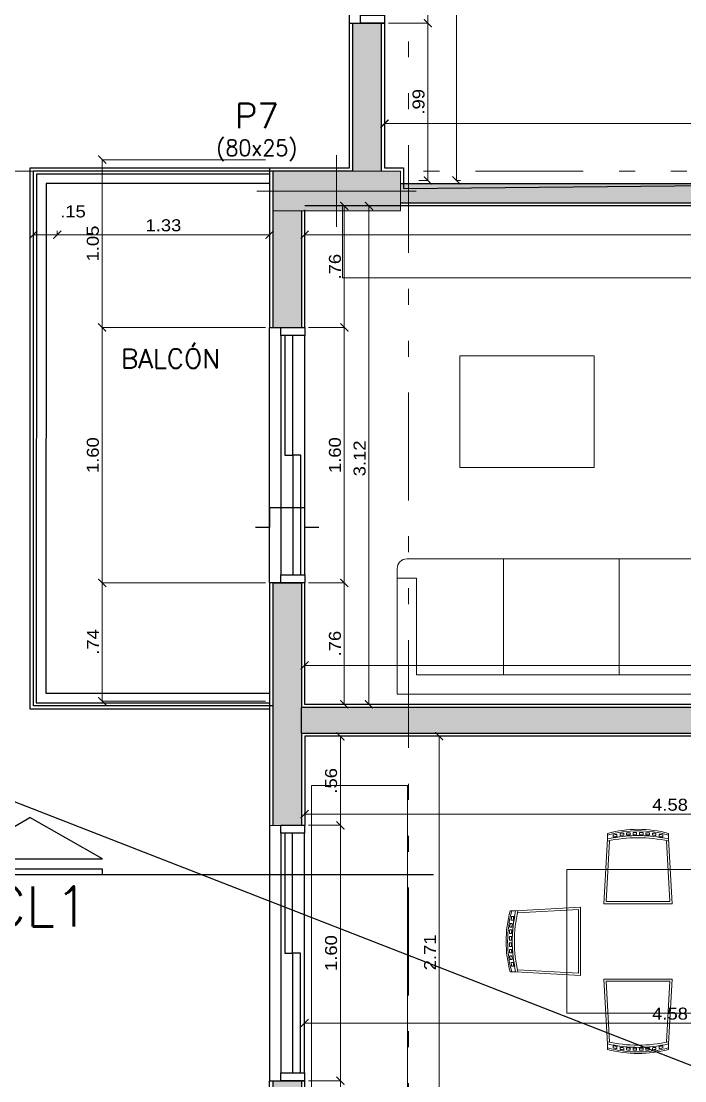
# Model space of a CAD drawing. Header units: metres. Extents: x 219 to 707, y -561 to -17.
# Drawn here: x 339.17 to 343.33, y -179.47 to -172.84 of the extents above; entities that cross this region are included whole.
import ezdxf
from ezdxf.enums import TextEntityAlignment as Align

# ---------------------------------------------------------------- set-up
doc = ezdxf.new("R2010")
doc.units = ezdxf.units.M
doc.linetypes.add('CYPE_RAYAPUNTOPUNTO', pattern=[0.45, 0.225, -0.075, 0, -0.075, 0, -0.075])
for name, color, linetype in [('3', 3, 'Continuous'), ('A-Aberturas', 2, 'Continuous'), ('A-Balcon', 1, 'Continuous'), ('A-Muros', 4, 'Continuous'), ('A-Revoques', 1, 'Continuous'), ('A-Texto', 3, 'Continuous'), ('CORRECCIONES', 1, 'Continuous'), ('Dr Ejes en bloque', 4, 'Continuous'), ('TCOTA', 1, 'Continuous')]:
    doc.layers.add(name, color=color, linetype=linetype)
for name, color, linetype, lineweight in [('A-Equipamiento', 251, 'Continuous', 5), ('COTAS_REPLANTEO', 7, 'CYPE_RAYAPUNTOPUNTO', 0), ('PILAR_DIM', 253, 'Continuous', 0), ('PILAR_EJES', 1, 'Continuous', 0), ('PILAR_HORMIGON', 5, 'Continuous', 20), ('PILAR_REF', 253, 'Continuous', 0)]:
    doc.layers.add(name, color=color, linetype=linetype, lineweight=lineweight)
for name, color, linetype, transparency in [('M1-Muro Común 20', 12, 'Continuous', 0.5), ('M3- Muro Hueco 15', 113, 'Continuous', 0.7), ('M4-Muro Hueco 22', 42, 'Continuous', 0.5)]:
    doc.layers.add(name, color=color, linetype=linetype, transparency=transparency)
doc.styles.add('1-50', font='arial.ttf', dxfattribs={"width": 1.1, "height": 0.075})
doc.styles.add('CYPETXT', font='romans', dxfattribs={"height": 0.2})
doc.styles.add('T12', font='romans.shx', dxfattribs={"height": 0.12})
doc.styles.add('T25', font='romans.shx', dxfattribs={"height": 0.25})
doc.dimstyles.new('1-50', dxfattribs={"dimscale": 0, "dimtxt": 0.075, "dimasz": 0.05, "dimexe": 0, "dimexo": 0.025, "dimgap": 0.02, "dimtad": 1, "dimzin": 4, "dimdsep": 46, "dimtxsty": '1-50', "dimblk": 'ARCHTICK', "dimcen": 0.09, "dimclrd": 256, "dimclre": 8, "dimclrt": 2, "dimadec": 0, "dimazin": 3, "dimtfac": 1, "dimtofl": 0, "dimtmove": 2, "dimatfit": 3, "dimldrblk": 'OPEN90', "dimfxl": 1, "dimtolj": 1, "dimtzin": 0, "dimlwd": 18, "dimlwe": 18, "dimarcsym": 0})

# ---------------------------------------------------------------- blocks, each defined once
blk = doc.blocks.new('A$Cdcc540ea')
for points in [[(-0.15, -0.1), (0, -0.1), (0, -0.15), (-0.15, -0.15), (-0.15, -0.1)], [(-0.15, -1.65), (0, -1.65), (0, -1.7), (-0.15, -1.7), (-0.15, -1.65)]]:
    blk.add_lwpolyline(points)
at = {"color": 1}
blk.add_lwpolyline([(-0.15, -1.65), (0, -1.65), (0, -0.15), (-0.15, -0.15)], close=True, dxfattribs=at)
for points in [[(-0.075, -0.9), (-0.075, -0.15), (-0.125, -0.15), (-0.125, -0.9)], [(-0.025, -1.65), (-0.025, -0.9), (-0.075, -0.9), (-0.075, -1.65)]]:
    blk.add_lwpolyline(points, close=True)
blk = doc.blocks.new('Sillon3c')
for p, q in [((1.65, 0.7), (0.05, 0.7)), ((0.55, 0.7), (0.55, 0.1)), ((1.15, 0.7), (1.15, 0.1)), ((0, 0.65), (0, 0)), ((1.7, 0), (1.7, 0.65)), ((0.1, 0.6), (0, 0.6)), ((0.1, 0.1), (0.1, 0.6)), ((1.6, 0.6), (1.6, 0.1)), ((1.7, 0.6), (1.6, 0.6)), ((1.6, 0.1), (0.1, 0.1)), ((0, 0), (1.7, 0))]:
    blk.add_line(p, q)
for centre, start, end in [((0.05, 0.65), 90, 180), ((1.65, 0.65), 0, 90)]:
    blk.add_arc(centre, 0.05, start, end)
blk = doc.blocks.new('_ArchTick')
at = {"color": 0, "linetype": 'ByBlock', "const_width": 0.15}
blk.add_lwpolyline([(-0.5, -0.5), (0.5, 0.5)], dxfattribs=at)
blk = doc.blocks.new('*D77')
at = {"layer": 'Defpoints', "color": 0, "transparency": 16777216}
for p in [(341.4459, -172.8487), (341.7178, -172.8487), (341.637, -173.8339)]:
    blk.add_point(p, dxfattribs=at)
at = {"layer": 'TCOTA', "color": 8, "lineweight": 18, "transparency": 16777216}
for p, q in [((341.4709, -172.8487), (341.7178, -172.8487)), ((341.662, -173.8339), (341.7178, -173.8339))]:
    blk.add_line(p, q, dxfattribs=at)
at = {"layer": 'TCOTA', "lineweight": 18, "transparency": 16777216}
blk.add_line((341.7178, -173.8339), (341.7178, -172.8487), dxfattribs=at)
at = {"layer": 'TCOTA', "lineweight": 18, "transparency": 16777216, "xscale": 0.05, "yscale": 0.05, "zscale": 0.05}
for p, rotation in [((341.7178, -172.8487), 90), ((341.7178, -173.8339), 270)]:
    blk.add_blockref('_ArchTick', p, dxfattribs=dict(at, rotation=rotation))
at = {"layer": 'TCOTA', "color": 2, "transparency": 16777216, "insert": (341.6595, -173.3413), "char_height": 0.075, "attachment_point": 5, "rotation": 90, "style": '1-50'}
blk.add_mtext('\\A1;.99', dxfattribs=at)
blk = doc.blocks.new('_Open90')
at = {"color": 0, "linetype": 'ByBlock', "lineweight": -2}
for p, q in [((0, 0), (-1, 0)), ((-0.5, 0.5), (0, 0)), ((0, 0), (-0.5, -0.5))]:
    blk.add_line(p, q, dxfattribs=at)
blk = doc.blocks.new('*D78')
at = {"layer": 'Defpoints', "color": 0, "transparency": 16777216}
for p in [(341.4459, -171.2487), (341.4459, -172.8487), (341.7178, -172.8487)]:
    blk.add_point(p, dxfattribs=at)
at = {"layer": 'TCOTA', "color": 8, "lineweight": 18, "transparency": 16777216}
for p, q in [((341.4709, -171.2487), (341.7178, -171.2487)), ((341.4709, -172.8487), (341.7178, -172.8487))]:
    blk.add_line(p, q, dxfattribs=at)
at = {"layer": 'TCOTA', "lineweight": 18, "transparency": 16777216}
blk.add_line((341.7178, -171.2487), (341.7178, -172.8487), dxfattribs=at)
at = {"layer": 'TCOTA', "lineweight": 18, "transparency": 16777216, "xscale": 0.05, "yscale": 0.05, "zscale": 0.05}
for p, rotation in [((341.7178, -171.2487), 90), ((341.7178, -172.8487), 270)]:
    blk.add_blockref('_ArchTick', p, dxfattribs=dict(at, rotation=rotation))
at = {"layer": 'TCOTA', "color": 2, "transparency": 16777216, "insert": (341.6595, -172.0487), "char_height": 0.075, "attachment_point": 5, "rotation": 90, "style": '1-50'}
blk.add_mtext('\\A1;1.60', dxfattribs=at)
blk = doc.blocks.new('*D92')
at = {"layer": 'Defpoints', "color": 0, "transparency": 16777216}
for p in [(346.789, -173.4784), (341.4459, -173.6454), (346.789, -173.6976)]:
    blk.add_point(p, dxfattribs=at)
at = {"layer": 'TCOTA', "color": 8, "lineweight": 18, "transparency": 16777216}
for p, q in [((341.4459, -173.6204), (341.4459, -173.4784)), ((346.789, -173.6726), (346.789, -173.4784))]:
    blk.add_line(p, q, dxfattribs=at)
at = {"layer": 'TCOTA', "lineweight": 18, "transparency": 16777216}
blk.add_line((341.4459, -173.4784), (346.789, -173.4784), dxfattribs=at)
at = {"layer": 'TCOTA', "lineweight": 18, "transparency": 16777216, "xscale": 0.05, "yscale": 0.05, "zscale": 0.05, "rotation": 180}
blk.add_blockref('_ArchTick', (341.4459, -173.4784), dxfattribs=at)
at = {"layer": 'TCOTA', "lineweight": 18, "transparency": 16777216, "xscale": 0.05, "yscale": 0.05, "zscale": 0.05}
blk.add_blockref('_ArchTick', (346.789, -173.4784), dxfattribs=at)
at = {"layer": 'TCOTA', "color": 2, "transparency": 16777216, "insert": (344.1174, -173.4201), "char_height": 0.075, "attachment_point": 5, "style": '1-50'}
blk.add_mtext('\\A1;5.34', dxfattribs=at)
blk = doc.blocks.new('*D95')
at = {"layer": 'Defpoints', "color": 0, "transparency": 16777216}
for p in [(341.897, -170.5237), (341.897, -170.5237), (341.897, -173.8339)]:
    blk.add_point(p, dxfattribs=at)
at = {"layer": 'TCOTA', "color": 8, "lineweight": 18, "transparency": 16777216}
for p, q in [((341.922, -170.5237), (341.897, -170.5237)), ((341.922, -173.8339), (341.897, -173.8339))]:
    blk.add_line(p, q, dxfattribs=at)
at = {"layer": 'TCOTA', "lineweight": 18, "transparency": 16777216}
blk.add_line((341.897, -173.8339), (341.897, -170.5237), dxfattribs=at)
at = {"layer": 'TCOTA', "lineweight": 18, "transparency": 16777216, "xscale": 0.05, "yscale": 0.05, "zscale": 0.05}
for p, rotation in [((341.897, -170.5237), 90), ((341.897, -173.8339), 270)]:
    blk.add_blockref('_ArchTick', p, dxfattribs=dict(at, rotation=rotation))
at = {"layer": 'TCOTA', "color": 2, "transparency": 16777216, "insert": (341.8387, -172.1788), "char_height": 0.075, "attachment_point": 5, "rotation": 90, "style": '1-50'}
blk.add_mtext('\\A1;3.31', dxfattribs=at)
blk = doc.blocks.new('*D107')
at = {"layer": 'Defpoints', "color": 0, "transparency": 16777216}
for p in [(340.9456, -176.3545), (341.1939, -176.3545), (341.1048, -177.1151)]:
    blk.add_point(p, dxfattribs=at)
at = {"layer": 'TCOTA', "color": 8, "lineweight": 18, "transparency": 16777216}
for p, q in [((340.9706, -176.3545), (341.1939, -176.3545)), ((341.1298, -177.1151), (341.1939, -177.1151))]:
    blk.add_line(p, q, dxfattribs=at)
at = {"layer": 'TCOTA', "lineweight": 18, "transparency": 16777216}
blk.add_line((341.1939, -177.1151), (341.1939, -176.3545), dxfattribs=at)
at = {"layer": 'TCOTA', "lineweight": 18, "transparency": 16777216, "xscale": 0.05, "yscale": 0.05, "zscale": 0.05}
for p, rotation in [((341.1939, -176.3545), 90), ((341.1939, -177.1151), 270)]:
    blk.add_blockref('_ArchTick', p, dxfattribs=dict(at, rotation=rotation))
at = {"layer": 'TCOTA', "color": 2, "transparency": 16777216, "insert": (341.1356, -176.7348), "char_height": 0.075, "attachment_point": 5, "rotation": 90, "style": '1-50'}
blk.add_mtext('\\A1;.76', dxfattribs=at)
blk = doc.blocks.new('*D108')
at = {"layer": 'Defpoints', "color": 0, "transparency": 16777216}
for p in [(340.9456, -174.7545), (340.9456, -176.3545), (341.1939, -176.3545)]:
    blk.add_point(p, dxfattribs=at)
at = {"layer": 'TCOTA', "color": 8, "lineweight": 18, "transparency": 16777216}
for p, q in [((340.9706, -174.7545), (341.1939, -174.7545)), ((340.9706, -176.3545), (341.1939, -176.3545))]:
    blk.add_line(p, q, dxfattribs=at)
at = {"layer": 'TCOTA', "lineweight": 18, "transparency": 16777216}
blk.add_line((341.1939, -174.7545), (341.1939, -176.3545), dxfattribs=at)
at = {"layer": 'TCOTA', "lineweight": 18, "transparency": 16777216, "xscale": 0.05, "yscale": 0.05, "zscale": 0.05}
for p, rotation in [((341.1939, -174.7545), 90), ((341.1939, -176.3545), 270)]:
    blk.add_blockref('_ArchTick', p, dxfattribs=dict(at, rotation=rotation))
at = {"layer": 'TCOTA', "color": 2, "transparency": 16777216, "insert": (341.1356, -175.5545), "char_height": 0.075, "attachment_point": 5, "rotation": 90, "style": '1-50'}
blk.add_mtext('\\A1;1.60', dxfattribs=at)
blk = doc.blocks.new('*D109')
at = {"layer": 'Defpoints', "color": 0, "transparency": 16777216}
for p in [(340.9456, -173.9939), (340.9456, -174.7545), (341.1939, -174.7545)]:
    blk.add_point(p, dxfattribs=at)
at = {"layer": 'TCOTA', "color": 8, "lineweight": 18, "transparency": 16777216}
for p, q in [((340.9706, -173.9939), (341.1939, -173.9939)), ((340.9706, -174.7545), (341.1939, -174.7545))]:
    blk.add_line(p, q, dxfattribs=at)
at = {"layer": 'TCOTA', "lineweight": 18, "transparency": 16777216}
blk.add_line((341.1939, -173.9939), (341.1939, -174.7545), dxfattribs=at)
at = {"layer": 'TCOTA', "lineweight": 18, "transparency": 16777216, "xscale": 0.05, "yscale": 0.05, "zscale": 0.05}
for p, rotation in [((341.1939, -173.9939), 90), ((341.1939, -174.7545), 270)]:
    blk.add_blockref('_ArchTick', p, dxfattribs=dict(at, rotation=rotation))
at = {"layer": 'TCOTA', "color": 2, "transparency": 16777216, "insert": (341.1356, -174.3742), "char_height": 0.075, "attachment_point": 5, "rotation": 90, "style": '1-50'}
blk.add_mtext('\\A1;.76', dxfattribs=at)
blk = doc.blocks.new('*D110')
at = {"layer": 'Defpoints', "color": 0, "transparency": 16777216}
for p in [(346.899, -173.7741), (340.9456, -173.9939), (346.899, -174.1737)]:
    blk.add_point(p, dxfattribs=at)
at = {"layer": 'TCOTA', "color": 8, "lineweight": 18, "transparency": 16777216}
for p, q in [((346.899, -173.7991), (346.899, -174.1737)), ((340.9456, -174.0189), (340.9456, -174.1737))]:
    blk.add_line(p, q, dxfattribs=at)
at = {"layer": 'TCOTA', "lineweight": 18, "transparency": 16777216}
blk.add_line((340.9456, -174.1737), (346.899, -174.1737), dxfattribs=at)
at = {"layer": 'TCOTA', "lineweight": 18, "transparency": 16777216, "xscale": 0.05, "yscale": 0.05, "zscale": 0.05, "rotation": 180}
blk.add_blockref('_ArchTick', (340.9456, -174.1737), dxfattribs=at)
at = {"layer": 'TCOTA', "lineweight": 18, "transparency": 16777216, "xscale": 0.05, "yscale": 0.05, "zscale": 0.05}
blk.add_blockref('_ArchTick', (346.899, -174.1737), dxfattribs=at)
at = {"layer": 'TCOTA', "color": 2, "transparency": 16777216, "insert": (343.9223, -174.1154), "char_height": 0.075, "attachment_point": 5, "style": '1-50'}
blk.add_mtext('\\A1;5.95', dxfattribs=at)
blk = doc.blocks.new('*D125')
at = {"layer": 'Defpoints', "color": 0, "transparency": 16777216}
for p in [(341.3485, -173.9939), (341.3485, -177.1151), (341.3485, -177.1151)]:
    blk.add_point(p, dxfattribs=at)
at = {"layer": 'TCOTA', "color": 8, "lineweight": 18, "transparency": 16777216}
for p, q in [((341.3235, -173.9939), (341.3485, -173.9939)), ((341.3735, -177.1151), (341.3485, -177.1151))]:
    blk.add_line(p, q, dxfattribs=at)
at = {"layer": 'TCOTA', "lineweight": 18, "transparency": 16777216}
blk.add_line((341.3485, -173.9939), (341.3485, -177.1151), dxfattribs=at)
at = {"layer": 'TCOTA', "lineweight": 18, "transparency": 16777216, "xscale": 0.05, "yscale": 0.05, "zscale": 0.05}
for p, rotation in [((341.3485, -173.9939), 90), ((341.3485, -177.1151), 270)]:
    blk.add_blockref('_ArchTick', p, dxfattribs=dict(at, rotation=rotation))
at = {"layer": 'TCOTA', "color": 2, "transparency": 16777216, "insert": (341.2901, -175.5745), "char_height": 0.075, "attachment_point": 5, "rotation": 90, "style": '1-50'}
blk.add_mtext('\\A1;3.12', dxfattribs=at)
blk = doc.blocks.new('*D126')
at = {"layer": 'Defpoints', "color": 0, "transparency": 16777216}
for p in [(339.3954, -174.1737), (339.3954, -174.1737), (340.7256, -174.1737)]:
    blk.add_point(p, dxfattribs=at)
at = {"layer": 'TCOTA', "color": 8, "lineweight": 18, "transparency": 16777216}
for p, q in [((339.3954, -174.1487), (339.3954, -174.1737)), ((340.7256, -174.1487), (340.7256, -174.1737))]:
    blk.add_line(p, q, dxfattribs=at)
at = {"layer": 'TCOTA', "lineweight": 18, "transparency": 16777216}
blk.add_line((340.7256, -174.1737), (339.3954, -174.1737), dxfattribs=at)
at = {"layer": 'TCOTA', "lineweight": 18, "transparency": 16777216, "xscale": 0.05, "yscale": 0.05, "zscale": 0.05, "rotation": 180}
blk.add_blockref('_ArchTick', (339.3954, -174.1737), dxfattribs=at)
at = {"layer": 'TCOTA', "lineweight": 18, "transparency": 16777216, "xscale": 0.05, "yscale": 0.05, "zscale": 0.05}
blk.add_blockref('_ArchTick', (340.7256, -174.1737), dxfattribs=at)
at = {"layer": 'TCOTA', "color": 2, "transparency": 16777216, "insert": (340.0605, -174.1153), "char_height": 0.075, "attachment_point": 5, "style": '1-50'}
blk.add_mtext('\\A1;1.33', dxfattribs=at)
blk = doc.blocks.new('*D127')
at = {"layer": 'Defpoints', "color": 0, "transparency": 16777216}
for p in [(339.2454, -174.1737), (339.2454, -174.1737), (339.3954, -174.1737)]:
    blk.add_point(p, dxfattribs=at)
at = {"layer": 'TCOTA', "color": 8, "lineweight": 18, "transparency": 16777216}
for p, q in [((339.2454, -174.1487), (339.2454, -174.1737)), ((339.3954, -174.1487), (339.3954, -174.1737))]:
    blk.add_line(p, q, dxfattribs=at)
at = {"layer": 'TCOTA', "lineweight": 18, "transparency": 16777216}
blk.add_line((339.3954, -174.1737), (339.2454, -174.1737), dxfattribs=at)
at = {"layer": 'TCOTA', "lineweight": 18, "transparency": 16777216, "xscale": 0.05, "yscale": 0.05, "zscale": 0.05, "rotation": 180}
blk.add_blockref('_ArchTick', (339.2454, -174.1737), dxfattribs=at)
at = {"layer": 'TCOTA', "lineweight": 18, "transparency": 16777216, "xscale": 0.05, "yscale": 0.05, "zscale": 0.05}
blk.add_blockref('_ArchTick', (339.3954, -174.1737), dxfattribs=at)
at = {"layer": 'TCOTA', "color": 2, "transparency": 16777216, "insert": (339.4936, -174.0288), "char_height": 0.075, "attachment_point": 5, "style": '1-50'}
blk.add_mtext('\\A1;.15', dxfattribs=at)
blk = doc.blocks.new('*D128')
at = {"layer": 'Defpoints', "color": 0, "transparency": 16777216}
for p in [(340.7256, -173.7039), (339.6768, -174.7545), (340.7256, -174.7545)]:
    blk.add_point(p, dxfattribs=at)
at = {"layer": 'TCOTA', "color": 8, "lineweight": 18, "transparency": 16777216}
for p, q in [((340.7006, -173.7039), (339.6768, -173.7039)), ((340.7006, -174.7545), (339.6768, -174.7545))]:
    blk.add_line(p, q, dxfattribs=at)
at = {"layer": 'TCOTA', "lineweight": 18, "transparency": 16777216}
blk.add_line((339.6768, -173.7039), (339.6768, -174.7545), dxfattribs=at)
at = {"layer": 'TCOTA', "lineweight": 18, "transparency": 16777216, "xscale": 0.05, "yscale": 0.05, "zscale": 0.05}
for p, rotation in [((339.6768, -173.7039), 90), ((339.6768, -174.7545), 270)]:
    blk.add_blockref('_ArchTick', p, dxfattribs=dict(at, rotation=rotation))
at = {"layer": 'TCOTA', "color": 2, "transparency": 16777216, "insert": (339.6185, -174.2292), "char_height": 0.075, "attachment_point": 5, "rotation": 90, "style": '1-50'}
blk.add_mtext('\\A1;1.05', dxfattribs=at)
blk = doc.blocks.new('*D129')
at = {"layer": 'Defpoints', "color": 0, "transparency": 16777216}
for p in [(339.6768, -174.7545), (340.7256, -174.7545), (340.7256, -176.3545)]:
    blk.add_point(p, dxfattribs=at)
at = {"layer": 'TCOTA', "color": 8, "lineweight": 18, "transparency": 16777216}
for p, q in [((340.7006, -174.7545), (339.6768, -174.7545)), ((340.7006, -176.3545), (339.6768, -176.3545))]:
    blk.add_line(p, q, dxfattribs=at)
at = {"layer": 'TCOTA', "lineweight": 18, "transparency": 16777216}
blk.add_line((339.6768, -176.3545), (339.6768, -174.7545), dxfattribs=at)
at = {"layer": 'TCOTA', "lineweight": 18, "transparency": 16777216, "xscale": 0.05, "yscale": 0.05, "zscale": 0.05}
for p, rotation in [((339.6768, -174.7545), 90), ((339.6768, -176.3545), 270)]:
    blk.add_blockref('_ArchTick', p, dxfattribs=dict(at, rotation=rotation))
at = {"layer": 'TCOTA', "color": 2, "transparency": 16777216, "insert": (339.6185, -175.5545), "char_height": 0.075, "attachment_point": 5, "rotation": 90, "style": '1-50'}
blk.add_mtext('\\A1;1.60', dxfattribs=at)
blk = doc.blocks.new('*D130')
at = {"layer": 'Defpoints', "color": 0, "transparency": 16777216}
for p in [(340.7256, -176.3545), (339.6768, -177.0951), (340.7256, -177.0951)]:
    blk.add_point(p, dxfattribs=at)
at = {"layer": 'TCOTA', "color": 8, "lineweight": 18, "transparency": 16777216}
for p, q in [((340.7006, -176.3545), (339.6768, -176.3545)), ((340.7006, -177.0951), (339.6768, -177.0951))]:
    blk.add_line(p, q, dxfattribs=at)
at = {"layer": 'TCOTA', "lineweight": 18, "transparency": 16777216}
blk.add_line((339.6768, -176.3545), (339.6768, -177.0951), dxfattribs=at)
at = {"layer": 'TCOTA', "lineweight": 18, "transparency": 16777216, "xscale": 0.05, "yscale": 0.05, "zscale": 0.05}
for p, rotation in [((339.6768, -176.3545), 90), ((339.6768, -177.0951), 270)]:
    blk.add_blockref('_ArchTick', p, dxfattribs=dict(at, rotation=rotation))
at = {"layer": 'TCOTA', "color": 2, "transparency": 16777216, "insert": (339.6193, -176.7248), "char_height": 0.075, "attachment_point": 5, "rotation": 90, "style": '1-50'}
blk.add_mtext('\\A1;.74', dxfattribs=at)
blk = doc.blocks.new('*D131')
at = {"layer": 'Defpoints', "color": 0, "transparency": 16777216}
for p in [(348.895, -176.8717), (340.9456, -177.1151), (348.895, -177.1151)]:
    blk.add_point(p, dxfattribs=at)
at = {"layer": 'TCOTA', "color": 8, "lineweight": 18, "transparency": 16777216}
for p, q in [((340.9456, -177.0901), (340.9456, -176.8717)), ((348.895, -177.0901), (348.895, -176.8717))]:
    blk.add_line(p, q, dxfattribs=at)
at = {"layer": 'TCOTA', "lineweight": 18, "transparency": 16777216}
blk.add_line((340.9456, -176.8717), (348.895, -176.8717), dxfattribs=at)
at = {"layer": 'TCOTA', "lineweight": 18, "transparency": 16777216, "xscale": 0.05, "yscale": 0.05, "zscale": 0.05, "rotation": 180}
blk.add_blockref('_ArchTick', (340.9456, -176.8717), dxfattribs=at)
at = {"layer": 'TCOTA', "lineweight": 18, "transparency": 16777216, "xscale": 0.05, "yscale": 0.05, "zscale": 0.05}
blk.add_blockref('_ArchTick', (348.895, -176.8717), dxfattribs=at)
at = {"layer": 'TCOTA', "color": 2, "transparency": 16777216, "insert": (344.9203, -176.8134), "char_height": 0.075, "attachment_point": 5, "style": '1-50'}
blk.add_mtext('\\A1;7.95', dxfattribs=at)
blk = doc.blocks.new('PLANTA TIPO 1$0$PLQABY')
at = {"layer": 'A-Equipamiento'}
for p, q in [((-0.3447, 0.5109), (-0.3197, 0.0595)), ((0.1304, 0.5109), (-0.3447, 0.5109)), ((0.1145, 0.4959), (-0.3289, 0.4959)), ((-0.3289, 0.4959), (-0.3053, 0.0721)), ((0.1145, 0.4959), (0.091, 0.0721)), ((0.1304, 0.5109), (0.1053, 0.0595)), ((-0.3196, 0.0595), (-0.3196, 0.0323)), ((-0.3196, 0.0323), (-0.3196, 0.0214)), ((-0.2797, 0.0465), (-0.2797, 0.0316)), ((-0.2546, 0.028), (-0.2546, 0.0428)), ((-0.2321, 0.0209), (-0.2321, 0.0355)), ((-0.2071, 0.0189), (-0.2071, 0.0335)), ((-0.1871, 0.0176), (-0.1871, 0.0322)), ((-0.1622, 0.0165), (-0.1622, 0.031)), ((-0.1422, 0.0158), (-0.1422, 0.0303)), ((-0.1172, 0.0154), (-0.1172, 0.0299)), ((-0.0972, 0.0154), (-0.0972, 0.0299)), ((-0.0722, 0.0158), (-0.0722, 0.0303)), ((-0.0522, 0.0165), (-0.0522, 0.031)), ((-0.0272, 0.0176), (-0.0272, 0.0322)), ((-0.0072, 0.0189), (-0.0072, 0.0335)), ((0.0178, 0.0209), (0.0178, 0.0355)), ((0.0402, 0.028), (0.0402, 0.0428)), ((0.0653, 0.0465), (0.0653, 0.0316)), ((0.1053, 0.0587), (0.1053, 0.0323)), ((0.1053, 0.0323), (0.1053, 0.0214))]:
    blk.add_line(p, q, dxfattribs=at)
for centre, radius, start, end in [((-0.1071, 1.012), 0.9611, 257.16891, 269.99391), ((-0.1073, 1.012), 0.9611, 270.00609, 282.83109), ((-0.1071, 1.0061), 0.9702, 257.34292, 269.99414), ((-0.107, 0.8076), 0.8039, 254.66645, 269.9896), ((-0.107, 0.7967), 0.8039, 254.66645, 269.9896), ((-0.1071, 0.9348), 0.8989, 258.9316, 269.99542), ((-0.0647, 1.4355), 1.4056, 261.20168, 262.23477), ((-0.0647, 1.4522), 1.4368, 261.3942, 262.4044), ((-0.1072, 1.4355), 1.4056, 264.90049, 265.92201), ((-0.1072, 1.4522), 1.4368, 265.01151, 266.01071), ((-0.1072, 1.4355), 1.4056, 266.73893, 267.75835), ((-0.1072, 1.4522), 1.4368, 266.80981, 267.80705), ((-0.1072, 1.4355), 1.4056, 268.57401, 269.59238), ((-0.1072, 1.4522), 1.4368, 268.60498, 269.60123), ((-0.1073, 1.0061), 0.9702, 270.00586, 282.65708), ((-0.1072, 0.9348), 0.8989, 270.00458, 281.0684), ((-0.1073, 0.8076), 0.8039, 270.0104, 285.33355), ((-0.1073, 0.7967), 0.8039, 270.0104, 285.33355), ((-0.1072, 1.4355), 1.4056, 270.40762, 271.42599), ((-0.1072, 1.4522), 1.4368, 270.39877, 271.39502), ((-0.1072, 1.4355), 1.4056, 272.24165, 273.26107), ((-0.1072, 1.4522), 1.4368, 272.19295, 273.19019), ((-0.1072, 1.4355), 1.4056, 274.07799, 275.09951), ((-0.1072, 1.4522), 1.4368, 273.98929, 274.98849), ((-0.1497, 1.4355), 1.4056, 277.76523, 278.79832), ((-0.1497, 1.4522), 1.4368, 277.5956, 278.6058)]:
    blk.add_arc(centre, radius, start, end, dxfattribs=at)
blk = doc.blocks.new('*D406')
at = {"layer": 'Defpoints', "color": 0, "transparency": 16777216}
for p in [(340.9453, -177.7715), (345.5248, -177.8028), (345.5248, -177.8224)]:
    blk.add_point(p, dxfattribs=at)
at = {"layer": 'TCOTA', "color": 8, "lineweight": 18, "transparency": 16777216}
for p, q in [((340.9453, -177.7965), (340.9453, -177.8028)), ((345.5248, -177.7974), (345.5248, -177.8028))]:
    blk.add_line(p, q, dxfattribs=at)
at = {"layer": 'TCOTA', "lineweight": 18, "transparency": 16777216}
blk.add_line((340.9453, -177.8028), (345.5248, -177.8028), dxfattribs=at)
at = {"layer": 'TCOTA', "lineweight": 18, "transparency": 16777216, "xscale": 0.05, "yscale": 0.05, "zscale": 0.05, "rotation": 180}
blk.add_blockref('_ArchTick', (340.9453, -177.8028), dxfattribs=at)
at = {"layer": 'TCOTA', "lineweight": 18, "transparency": 16777216, "xscale": 0.05, "yscale": 0.05, "zscale": 0.05}
blk.add_blockref('_ArchTick', (345.5248, -177.8028), dxfattribs=at)
at = {"layer": 'TCOTA', "color": 2, "transparency": 16777216, "insert": (343.2351, -177.7445), "char_height": 0.075, "attachment_point": 5, "style": '1-50'}
blk.add_mtext('\\A1;4.58', dxfattribs=at)
blk = doc.blocks.new('*D410')
at = {"layer": 'Defpoints', "color": 0, "transparency": 16777216}
for p in [(340.9453, -179.4728), (340.9453, -180.0237), (341.1697, -180.0237)]:
    blk.add_point(p, dxfattribs=at)
at = {"layer": 'TCOTA', "color": 8, "lineweight": 18, "transparency": 16777216}
for p, q in [((340.9703, -179.4728), (341.1697, -179.4728)), ((340.9703, -180.0237), (341.1697, -180.0237))]:
    blk.add_line(p, q, dxfattribs=at)
at = {"layer": 'TCOTA', "lineweight": 18, "transparency": 16777216}
blk.add_line((341.1697, -179.4728), (341.1697, -180.0237), dxfattribs=at)
at = {"layer": 'TCOTA', "lineweight": 18, "transparency": 16777216, "xscale": 0.05, "yscale": 0.05, "zscale": 0.05}
for p, rotation in [((341.1697, -179.4728), 90), ((341.1697, -180.0237), 270)]:
    blk.add_blockref('_ArchTick', p, dxfattribs=dict(at, rotation=rotation))
at = {"layer": 'TCOTA', "color": 2, "transparency": 16777216, "insert": (341.1115, -179.7482), "char_height": 0.075, "attachment_point": 5, "rotation": 90, "style": '1-50'}
blk.add_mtext('\\A1;.55', dxfattribs=at)
blk = doc.blocks.new('*D411')
at = {"layer": 'Defpoints', "color": 0, "transparency": 16777216}
for p in [(340.9453, -177.8728), (340.9453, -179.4728), (341.1697, -179.4728)]:
    blk.add_point(p, dxfattribs=at)
at = {"layer": 'TCOTA', "color": 8, "lineweight": 18, "transparency": 16777216}
for p, q in [((340.9703, -177.8728), (341.1697, -177.8728)), ((340.9703, -179.4728), (341.1697, -179.4728))]:
    blk.add_line(p, q, dxfattribs=at)
at = {"layer": 'TCOTA', "lineweight": 18, "transparency": 16777216}
blk.add_line((341.1697, -177.8728), (341.1697, -179.4728), dxfattribs=at)
at = {"layer": 'TCOTA', "lineweight": 18, "transparency": 16777216, "xscale": 0.05, "yscale": 0.05, "zscale": 0.05}
for p, rotation in [((341.1697, -177.8728), 90), ((341.1697, -179.4728), 270)]:
    blk.add_blockref('_ArchTick', p, dxfattribs=dict(at, rotation=rotation))
at = {"layer": 'TCOTA', "color": 2, "transparency": 16777216, "insert": (341.1114, -178.6728), "char_height": 0.075, "attachment_point": 5, "rotation": 90, "style": '1-50'}
blk.add_mtext('\\A1;1.60', dxfattribs=at)
blk = doc.blocks.new('*D412')
at = {"layer": 'Defpoints', "color": 0, "transparency": 16777216}
for p in [(340.9456, -177.3151), (340.9453, -177.8728), (341.1697, -177.8728)]:
    blk.add_point(p, dxfattribs=at)
at = {"layer": 'TCOTA', "color": 8, "lineweight": 18, "transparency": 16777216}
for p, q in [((340.9706, -177.3151), (341.1697, -177.3151)), ((340.9703, -177.8728), (341.1697, -177.8728))]:
    blk.add_line(p, q, dxfattribs=at)
at = {"layer": 'TCOTA', "lineweight": 18, "transparency": 16777216}
blk.add_line((341.1697, -177.3151), (341.1697, -177.8728), dxfattribs=at)
at = {"layer": 'TCOTA', "lineweight": 18, "transparency": 16777216, "xscale": 0.05, "yscale": 0.05, "zscale": 0.05}
for p, rotation in [((341.1697, -177.3151), 90), ((341.1697, -177.8728), 270)]:
    blk.add_blockref('_ArchTick', p, dxfattribs=dict(at, rotation=rotation))
at = {"layer": 'TCOTA', "color": 2, "transparency": 16777216, "insert": (341.1114, -177.594), "char_height": 0.075, "attachment_point": 5, "rotation": 90, "style": '1-50'}
blk.add_mtext('\\A1;.56', dxfattribs=at)
blk = doc.blocks.new('*D413')
at = {"layer": 'Defpoints', "color": 0, "transparency": 16777216}
for p in [(341.7889, -177.314), (341.7889, -177.314), (341.7889, -180.0237)]:
    blk.add_point(p, dxfattribs=at)
at = {"layer": 'TCOTA', "color": 8, "lineweight": 18, "transparency": 16777216}
for p, q in [((341.8139, -177.314), (341.7889, -177.314)), ((341.8139, -180.0237), (341.7889, -180.0237))]:
    blk.add_line(p, q, dxfattribs=at)
at = {"layer": 'TCOTA', "lineweight": 18, "transparency": 16777216}
blk.add_line((341.7889, -180.0237), (341.7889, -177.314), dxfattribs=at)
at = {"layer": 'TCOTA', "lineweight": 18, "transparency": 16777216, "xscale": 0.05, "yscale": 0.05, "zscale": 0.05}
for p, rotation in [((341.7889, -177.314), 90), ((341.7889, -180.0237), 270)]:
    blk.add_blockref('_ArchTick', p, dxfattribs=dict(at, rotation=rotation))
at = {"layer": 'TCOTA', "color": 2, "transparency": 16777216, "insert": (341.7313, -178.6688), "char_height": 0.075, "attachment_point": 5, "rotation": 90, "style": '1-50'}
blk.add_mtext('\\A1;2.71', dxfattribs=at)
blk = doc.blocks.new('*D416')
at = {"layer": 'Defpoints', "color": 0, "transparency": 16777216}
for p in [(340.9453, -179.0675), (345.5248, -179.1109), (345.5248, -179.1225)]:
    blk.add_point(p, dxfattribs=at)
at = {"layer": 'TCOTA', "color": 8, "lineweight": 18, "transparency": 16777216}
for p, q in [((340.9453, -179.0925), (340.9453, -179.1109)), ((345.5248, -179.0975), (345.5248, -179.1109))]:
    blk.add_line(p, q, dxfattribs=at)
at = {"layer": 'TCOTA', "lineweight": 18, "transparency": 16777216}
blk.add_line((340.9453, -179.1109), (345.5248, -179.1109), dxfattribs=at)
at = {"layer": 'TCOTA', "lineweight": 18, "transparency": 16777216, "xscale": 0.05, "yscale": 0.05, "zscale": 0.05, "rotation": 180}
blk.add_blockref('_ArchTick', (340.9453, -179.1109), dxfattribs=at)
at = {"layer": 'TCOTA', "lineweight": 18, "transparency": 16777216, "xscale": 0.05, "yscale": 0.05, "zscale": 0.05}
blk.add_blockref('_ArchTick', (345.5248, -179.1109), dxfattribs=at)
at = {"layer": 'TCOTA', "color": 2, "transparency": 16777216, "insert": (343.2351, -179.0526), "char_height": 0.075, "attachment_point": 5, "style": '1-50'}
blk.add_mtext('\\A1;4.58', dxfattribs=at)
blk = doc.blocks.new('Ejes del pilar')
at = {"layer": 'PILAR_EJES'}
for p, q in [((0, -0.5), (0, 0.5)), ((-0.5, 0), (0.5, 0))]:
    blk.add_line(p, q, dxfattribs=at)
blk = doc.blocks.new('A$Cbfd24b4d')
at = {"transparency": 33554559}
h = blk.add_hatch(color=253, dxfattribs=at)
h.paths.add_polyline_path([(-3.1502, 0.1), (-3.1502, 0), (-3.15, 0), (-2.8002, 0), (-2.8002, 0.1)])
h.paths.add_polyline_path([(-2.4502, 0.1), (-2.7, 0.1), (-2.7, 0), (-2.4502, 0)])
h.paths.add_polyline_path([(-2.8002, 0), (-2.7, 0), (-2.7, 0.1), (-2.8002, 0.1)])
h.paths.add_polyline_path([(-2.7, 0), (-2.8002, 0), (-2.8002, -0.1), (-2.7, -0.1)])
h.paths.add_polyline_path([(-2.4502, -0.1), (-2.4502, 0), (-2.7, 0), (-2.7, -0.1)])
h.paths.add_polyline_path([(-3.1502, -0.1), (-2.8503, -0.1), (-2.85, -0.1), (-2.8002, -0.1), (-2.8002, 0), (-3.15, 0), (-3.1502, 0)])
h.paths.add_polyline_path([(-0.35, 0.1), (-0.35, 0), (0, 0), (0, 0.1)])
h.paths.add_polyline_path([(0, 0), (0.0484, 0), (0.0484, 0.1), (0, 0.1)])
h.paths.add_polyline_path([(0.35, 0.1), (0.0484, 0.1), (0.0484, 0), (0.35, 0)])
h.paths.add_polyline_path([(0.35, -0.1), (0.35, 0), (0.0484, 0), (0.0484, -0.1)])
h.paths.add_polyline_path([(0.0484, 0), (0, 0), (0, -0.1), (0.0484, -0.1)])
h.paths.add_polyline_path([(-0.35, -0.1), (0, -0.1), (0, 0), (-0.35, 0)])
h.paths.add_polyline_path([(6, 0.1), (6, 0), (6.3, 0), (6.3, 0.1)])
h.paths.add_polyline_path([(6.6, 0.1), (6.3, 0.1), (6.3, 0), (6.6, 0)])
h.paths.add_polyline_path([(6.3, -0.05), (6.6, -0.05), (6.6, 0), (6.3, 0)])
h.paths.add_polyline_path([(6, -0.05), (6.3, -0.05), (6.3, 0), (6, 0)])
h.paths.add_polyline_path([(6, -0.2), (6.3, -0.2), (6.3, -0.05), (6, -0.05)])
h.paths.add_polyline_path([(6.6, -0.2), (6.6, -0.05), (6.3, -0.05), (6.3, -0.2)])
h.paths.add_polyline_path([(-17.7003, -3.3492), (-17.7003, -3.4229), (-17.3003, -3.4229), (-17.3003, -3.3492)])
h.paths.add_polyline_path([(-16.9003, -3.3492), (-17.3003, -3.3492), (-17.3003, -3.4229), (-16.9003, -3.4229)])
h.paths.add_polyline_path([(-17.7003, -3.4742), (-17.3003, -3.4742), (-17.3003, -3.4229), (-17.7003, -3.4229)])
h.paths.add_polyline_path([(-17.3003, -3.4742), (-16.9003, -3.4742), (-16.9003, -3.4229), (-17.3003, -3.4229)])
h.paths.add_polyline_path([(-16.9003, -3.5992), (-16.9003, -3.4742), (-17.3003, -3.4742), (-17.3003, -3.5992)])
h.paths.add_polyline_path([(-17.7003, -3.5992), (-17.3003, -3.5992), (-17.3003, -3.4742), (-17.7003, -3.4742)])
at = {"layer": 'PILAR_HORMIGON'}
blk.add_lwpolyline([(-17.7003, -3.5992), (-16.9003, -3.5992), (-16.9003, -3.3492), (-17.7003, -3.3492), (-17.7003, -3.5992)], close=True, dxfattribs=at)
blk.add_lwpolyline([(-17.7003, -3.5992), (-16.9003, -3.5992), (-16.9003, -3.3492), (-17.7003, -3.3492), (-17.7003, -3.5992)], close=True, dxfattribs=at)
at = {"layer": 'PILAR_EJES', "yscale": 0.4500000000000001}
blk.add_blockref('Ejes del pilar', (-17.3003, -3.4742), dxfattribs=at)
blk.add_blockref('Ejes del pilar', (-17.3003, -3.4742), dxfattribs=at)
at = {"layer": 'PILAR_DIM', "lineweight": 0, "style": 'CYPETXT', "width": 0.882521}
blk.add_text('(80x25)', height=0.1, dxfattribs=at).set_placement((-18.0536, -3.2539), (-17.5451, -3.2539), align=Align.FIT)
blk.add_text('(80x25)', height=0.1, dxfattribs=at).set_placement((-18.0536, -3.2539), (-17.5451, -3.2539), align=Align.FIT)
at = {"layer": 'PILAR_REF', "style": 'CYPETXT', "width": 0.99744}
blk.add_text('P7', height=0.15333, dxfattribs=at).set_placement((-17.9378, -3.0797), (-17.661, -3.0797), align=Align.FIT)
blk.add_text('P7', height=0.15333, dxfattribs=at).set_placement((-17.9378, -3.0797), (-17.661, -3.0797), align=Align.FIT)
blk = doc.blocks.new('Flecha2')
for p, q in [((-0.35, -0.2), (0, 0)), ((0.35, -0.2), (0, 0)), ((-0.35, -0.2), (0.35, -0.2)), ((0.35, -0.25), (-0.35, -0.25)), ((-0.35, -0.25), (-0.35, -0.275)), ((0.35, -0.275), (0.35, -0.25)), ((-0.35, -0.275), (0.35, -0.275))]:
    blk.add_line(p, q)
blk = doc.blocks.new('DSADADASDAS')
at = {"layer": 'COTAS_REPLANTEO', "ltscale": 3}
for p, q in [((115.8777, 125.9327, -0.525), (115.8777, 146.4778, -0.525)), ((110.0984, 140.3953, -0.525), (141.6696, 140.3953, -0.525))]:
    blk.add_line(p, q, dxfattribs=at)

msp = doc.modelspace()

# ---------------------------------------------------------------- hatches: boundary and pattern name
at = {"layer": 'M1-Muro Común 20', "transparency": 33554687}
h = msp.add_hatch(color=256, dxfattribs=at)
h.dxf.hatch_style = 1
h.paths.add_polyline_path([(349.1248, -177.2951), (349.1248, -177.1351), (340.9256, -177.1351), (340.9256, -177.2951), (344.7101, -177.2951), (344.8301, -177.2951), (346.9599, -177.2951)])
at = {"layer": 'M3- Muro Hueco 15', "transparency": 33554687}
h = msp.add_hatch(color=256, dxfattribs=at)
h.dxf.hatch_style = 1
h.paths.add_polyline_path([(346.3954, -173.8539), (341.5456, -173.8539), (341.5456, -173.9739), (346.3954, -173.9739)])
at = {"layer": 'M4-Muro Hueco 22', "transparency": 33554687}
h = msp.add_hatch(color=256, dxfattribs=at)
h.dxf.hatch_style = 1
h.paths.add_polyline_path([(341.4259, -172.8487), (341.2959, -172.8487), (341.2459, -172.8487), (341.2459, -173.7753), (341.4259, -173.7753)])
h = msp.add_hatch(color=256, dxfattribs=at)
h.dxf.hatch_style = 1
h.paths.add_polyline_path([(340.9256, -174.0253), (340.7456, -174.0253), (340.7456, -174.7545), (340.9256, -174.7545)])
h = msp.add_hatch(color=256, dxfattribs=at)
h.dxf.hatch_style = 1
h.paths.add_polyline_path([(340.9256, -176.3545), (340.7956, -176.3545), (340.7453, -176.3545), (340.7453, -177.8728), (340.7953, -177.8728), (340.7953, -177.8728), (340.9253, -177.8728), (340.9256, -177.2951), (340.9256, -177.1351)])
h = msp.add_hatch(color=256, dxfattribs=at)
h.dxf.hatch_style = 1
h.paths.add_polyline_path([(340.7453, -179.4728), (340.9253, -179.4728), (340.9253, -180.0641), (340.7453, -180.0641)])

# ---------------------------------------------------------------- linework, layer by layer
at = {"layer": '3'}
msp.add_lwpolyline([(341.0348, -176.0065), (340.9456, -176.0065), (340.9456, -175.8837), (340.7256, -175.8837), (340.7256, -176.0065), (340.6365, -176.0065)], dxfattribs=at)
at = {"layer": 'A-Aberturas', "color": 252}
for p, q in [((341.2259, -172.8487), (341.2259, -171.2487)), ((340.7256, -176.3545), (340.7256, -174.7545))]:
    msp.add_line(p, q, dxfattribs=at)
msp.add_lwpolyline([(340.7253, -177.8728), (340.7253, -179.4728)], dxfattribs=at)
at = {"layer": 'A-Balcon', "transparency": 33554687}
for points in [[(340.7256, -177.1453), (339.2253, -177.1453), (339.2253, -173.754), (340.7256, -173.754)], [(340.7453, -177.1253), (339.2453, -177.1253), (339.2453, -173.774), (340.7456, -173.774)]]:
    msp.add_lwpolyline(points, dxfattribs=at)
at = {"layer": 'A-Balcon'}
for points in [[(340.7256, -173.794), (339.2653, -173.794), (339.2635, -177.1053), (340.7256, -177.1053)], [(340.7256, -173.854), (339.3253, -173.854), (339.3235, -177.0453), (340.7256, -177.0453)]]:
    msp.add_lwpolyline(points, dxfattribs=at)
at = {"layer": 'A-Equipamiento', "transparency": 33554687}
for points in [[(343.4823, -173.9939), (343.4823, -174.4439), (341.1821, -174.4438), (341.1821, -173.9938)], [(342.7599, -174.9327), (342.7599, -175.6327), (341.9177, -175.6327), (341.9177, -174.9327)], [(344.7899, -178.15), (342.588, -178.15), (342.588, -179.05), (344.7899, -179.05)]]:
    msp.add_lwpolyline(points, close=True, dxfattribs=at)
msp.add_lwpolyline([(341.5892, -177.6235), (341.5892, -179.6235), (340.9892, -179.6235), (340.9892, -177.6235), (341.5892, -177.6235)], dxfattribs=at)
at = {"layer": 'A-Muros', "transparency": 33554687}
for p, q in [((341.2459, -172.8487), (341.2459, -173.7753)), ((341.4259, -172.8487), (341.4259, -173.7753)), ((341.2459, -173.7753), (340.7456, -173.7753)), ((340.7456, -173.7753), (340.7456, -174.7545)), ((341.5456, -173.8539), (346.3956, -173.8539)), ((341.5456, -173.9739), (346.3956, -173.9739)), ((340.9256, -174.0253), (340.9256, -174.7545)), ((340.7453, -176.3545), (340.7453, -177.8728)), ((340.9256, -176.3545), (340.9256, -177.1351)), ((349.1248, -177.1351), (340.9256, -177.1351)), ((340.9256, -177.2951), (340.9253, -177.8728)), ((340.9256, -177.2951), (345.5398, -177.2951)), ((340.7453, -179.4728), (340.7453, -180.3641)), ((340.9253, -179.4728), (340.9253, -180.0641))]:
    msp.add_line(p, q, dxfattribs=at)
at = {"layer": 'A-Muros'}
for p, q in [((341.2459, -172.8487), (341.4259, -172.8487)), ((340.7456, -174.7545), (340.9256, -174.7545)), ((340.7453, -176.3545), (340.9256, -176.3545)), ((340.7453, -179.4728), (340.9253, -179.4728))]:
    msp.add_line(p, q, dxfattribs=at)
at = {"layer": 'A-Muros', "transparency": 33554687}
msp.add_lwpolyline([(340.9256, -177.2951), (340.9256, -177.1351)], dxfattribs=at)
at = {"layer": 'A-Revoques', "transparency": 33554687}
for p, q in [((341.2259, -173.7553), (341.2259, -172.8487)), ((341.2259, -172.8487), (341.4459, -172.8487)), ((341.4459, -172.8487), (341.4459, -173.7553)), ((340.7256, -173.7553), (341.2259, -173.7553)), ((341.4459, -173.7553), (341.5656, -173.7553)), ((341.5656, -173.7553), (341.5656, -173.8853)), ((341.5656, -173.8853), (346.3756, -173.8339)), ((346.3956, -173.9939), (340.9456, -173.9939)), ((340.9456, -177.1151), (340.9456, -176.3545)), ((348.895, -177.1151), (340.9456, -177.1151)), ((345.5248, -177.3151), (340.9456, -177.3151)), ((340.9456, -177.3151), (340.9456, -177.8744)), ((340.7253, -177.8728), (340.9253, -177.8729))]:
    msp.add_line(p, q, dxfattribs=at)
for points in [[(340.7256, -173.7553), (340.7256, -174.7545), (340.9456, -174.7545), (340.9456, -174.0253)], [(340.9456, -176.3545), (340.7253, -176.3545), (340.7253, -177.8728)], [(340.7253, -180.3841), (340.7253, -179.4728), (340.9453, -179.4728), (340.9453, -180.0641)]]:
    msp.add_lwpolyline(points, dxfattribs=at)
at = {"layer": 'A-Texto'}
msp.add_line((338.7692, -178.1805), (341.753, -178.1805), dxfattribs=at)
at = {"layer": 'CORRECCIONES', "color": 114, "true_color": 0x139b48}
msp.add_lwpolyline([(346.2176, -180.4876), (336.0442, -176.526), (330.8854, -176.526)], dxfattribs=at)

# ---------------------------------------------------------------- block references
msp.add_blockref('A$Cbfd24b4d', (358.4456, -170.426))
at = {"layer": 'A-Aberturas', "transparency": 33554687}
for p in [(341.4459, -171.1487), (340.9456, -174.6545)]:
    msp.add_blockref('A$Cdcc540ea', p, dxfattribs=at)
at = {"layer": 'A-Aberturas', "transparency": 33554687, "rotation": 180}
msp.add_blockref('A$Cdcc540ea', (340.7953, -179.5728), dxfattribs=at)
at = {"layer": 'A-Equipamiento', "transparency": 33554687}
for name, p, xscale, yscale, zscale in [('Sillon3c', (341.5251, -177.0511), 1.209999999999994, 1.209999999999994, 1.209999999999994), ('PLANTA TIPO 1$0$PLQABY', (343.1312, -179.2956), 0.9, 0.9, 0.9)]:
    msp.add_blockref(name, p, dxfattribs=dict(at, xscale=xscale, yscale=yscale, zscale=zscale))
at = {"layer": 'A-Equipamiento', "transparency": 33554687, "xscale": -0.9, "yscale": 0.9, "zscale": 0.9}
for p, rotation in [((343.1312, -177.9043), 180), ((342.2143, -178.5035), 270)]:
    msp.add_blockref('PLANTA TIPO 1$0$PLQABY', p, dxfattribs=dict(at, rotation=rotation))
at = {"layer": 'A-Texto', "xscale": 1.3, "yscale": 1.3, "zscale": 1.3}
msp.add_blockref('Flecha2', (339.2242, -177.823), dxfattribs=at)
at = {"layer": 'Dr Ejes en bloque'}
msp.add_blockref('DSADADASDAS', (225.7179, -314.1705, 0.525), dxfattribs=at)

# ---------------------------------------------------------------- texts
at = {"layer": 'A-Texto', "transparency": 33554687, "style": 'T12'}
msp.add_text('BALCÓN', height=0.12, dxfattribs=at).set_placement((339.794, -175.0101))
at = {"layer": 'A-Texto', "style": 'T25'}
msp.add_text('CL1', height=0.25, dxfattribs=at).set_placement((338.9736, -178.5054))

# ---------------------------------------------------------------- dimensions: what is measured, and where the dimension line sits
at = {"layer": 'TCOTA'}
for base, p1, p2, picture, middle in [((341.897, -170.5237), (341.897, -173.8339), (341.897, -170.5237), '*D95', (341.8387, -172.1788)), ((341.7178, -172.8487), (341.4459, -171.2487), (341.4459, -172.8487), '*D78', (341.6595, -172.0487)), ((341.7178, -172.8487), (341.637, -173.8339), (341.4459, -172.8487), '*D77', (341.6595, -173.3413)), ((339.6768, -174.7545), (340.7256, -173.7039), (340.7256, -174.7545), '*D128', (339.6185, -174.2292)), ((341.1939, -174.7545), (340.9456, -173.9939), (340.9456, -174.7545), '*D109', (341.1356, -174.3742)), ((339.6768, -174.7545), (340.7256, -176.3545), (340.7256, -174.7545), '*D129', (339.6185, -175.5545)), ((341.1939, -176.3545), (340.9456, -174.7545), (340.9456, -176.3545), '*D108', (341.1356, -175.5545)), ((339.6768, -177.0951), (340.7256, -176.3545), (340.7256, -177.0951), '*D130', (339.6193, -176.7248)), ((341.1939, -176.3545), (341.1048, -177.1151), (340.9456, -176.3545), '*D107', (341.1356, -176.7348)), ((341.1697, -177.8728), (340.9456, -177.3151), (340.9453, -177.8728), '*D412', (341.1114, -177.594)), ((341.7889, -177.314), (341.7889, -180.0237), (341.7889, -177.314), '*D413', (341.7313, -178.6688)), ((341.1697, -179.4728), (340.9453, -177.8728), (340.9453, -179.4728), '*D411', (341.1114, -178.6728)), ((341.1697, -180.0237), (340.9453, -179.4728), (340.9453, -180.0237), '*D410', (341.1115, -179.7482))]:
    dim = msp.add_linear_dim(base=base, p1=p1, p2=p2, angle=90, dimstyle='1-50', override={"dimscale": 1}, dxfattribs=at)
    dim.commit()
    dim.dimension.update_dxf_attribs({"geometry": picture, "text_midpoint": middle})
for base, p1, p2, picture, middle in [((346.789, -173.4784), (341.4459, -173.6454), (346.789, -173.6976), '*D92', (344.1174, -173.4201)), ((346.899, -174.1737), (340.9456, -173.9939), (346.899, -173.7741), '*D110', (343.9223, -174.1154)), ((339.3954, -174.1737), (340.7256, -174.1737), (339.3954, -174.1737), '*D126', (340.0605, -174.1153)), ((348.895, -176.8717), (340.9456, -177.1151), (348.895, -177.1151), '*D131', (344.9203, -176.8134)), ((345.5248, -177.8028), (340.9453, -177.7715), (345.5248, -177.8224), '*D406', (343.2351, -177.7445)), ((345.5248, -179.1109), (340.9453, -179.0675), (345.5248, -179.1225), '*D416', (343.2351, -179.0526))]:
    dim = msp.add_linear_dim(base=base, p1=p1, p2=p2, dimstyle='1-50', override={"dimscale": 1}, dxfattribs=at)
    dim.commit()
    dim.dimension.update_dxf_attribs({"geometry": picture, "text_midpoint": middle})
dim = msp.add_linear_dim(base=(339.2454, -174.1737), p1=(339.3954, -174.1737), p2=(339.2454, -174.1737), dimstyle='1-50', override={"dimscale": 1}, dxfattribs=at)
dim.commit()
dim.dimension.update_dxf_attribs({"geometry": '*D127', "text_midpoint": (339.4936, -174.0288), "dimtype": 160})
dim = msp.add_linear_dim(base=(341.3485, -177.1151), p1=(341.3485, -173.9939), p2=(341.3485, -177.1151), angle=90, dimstyle='1-50', override={"dimscale": 1}, dxfattribs=at)
dim.commit()
dim.dimension.update_dxf_attribs({"geometry": '*D125', "text_midpoint": (341.2901, -175.5745), "dimtype": 160})

doc.saveas('drawing.dxf')
